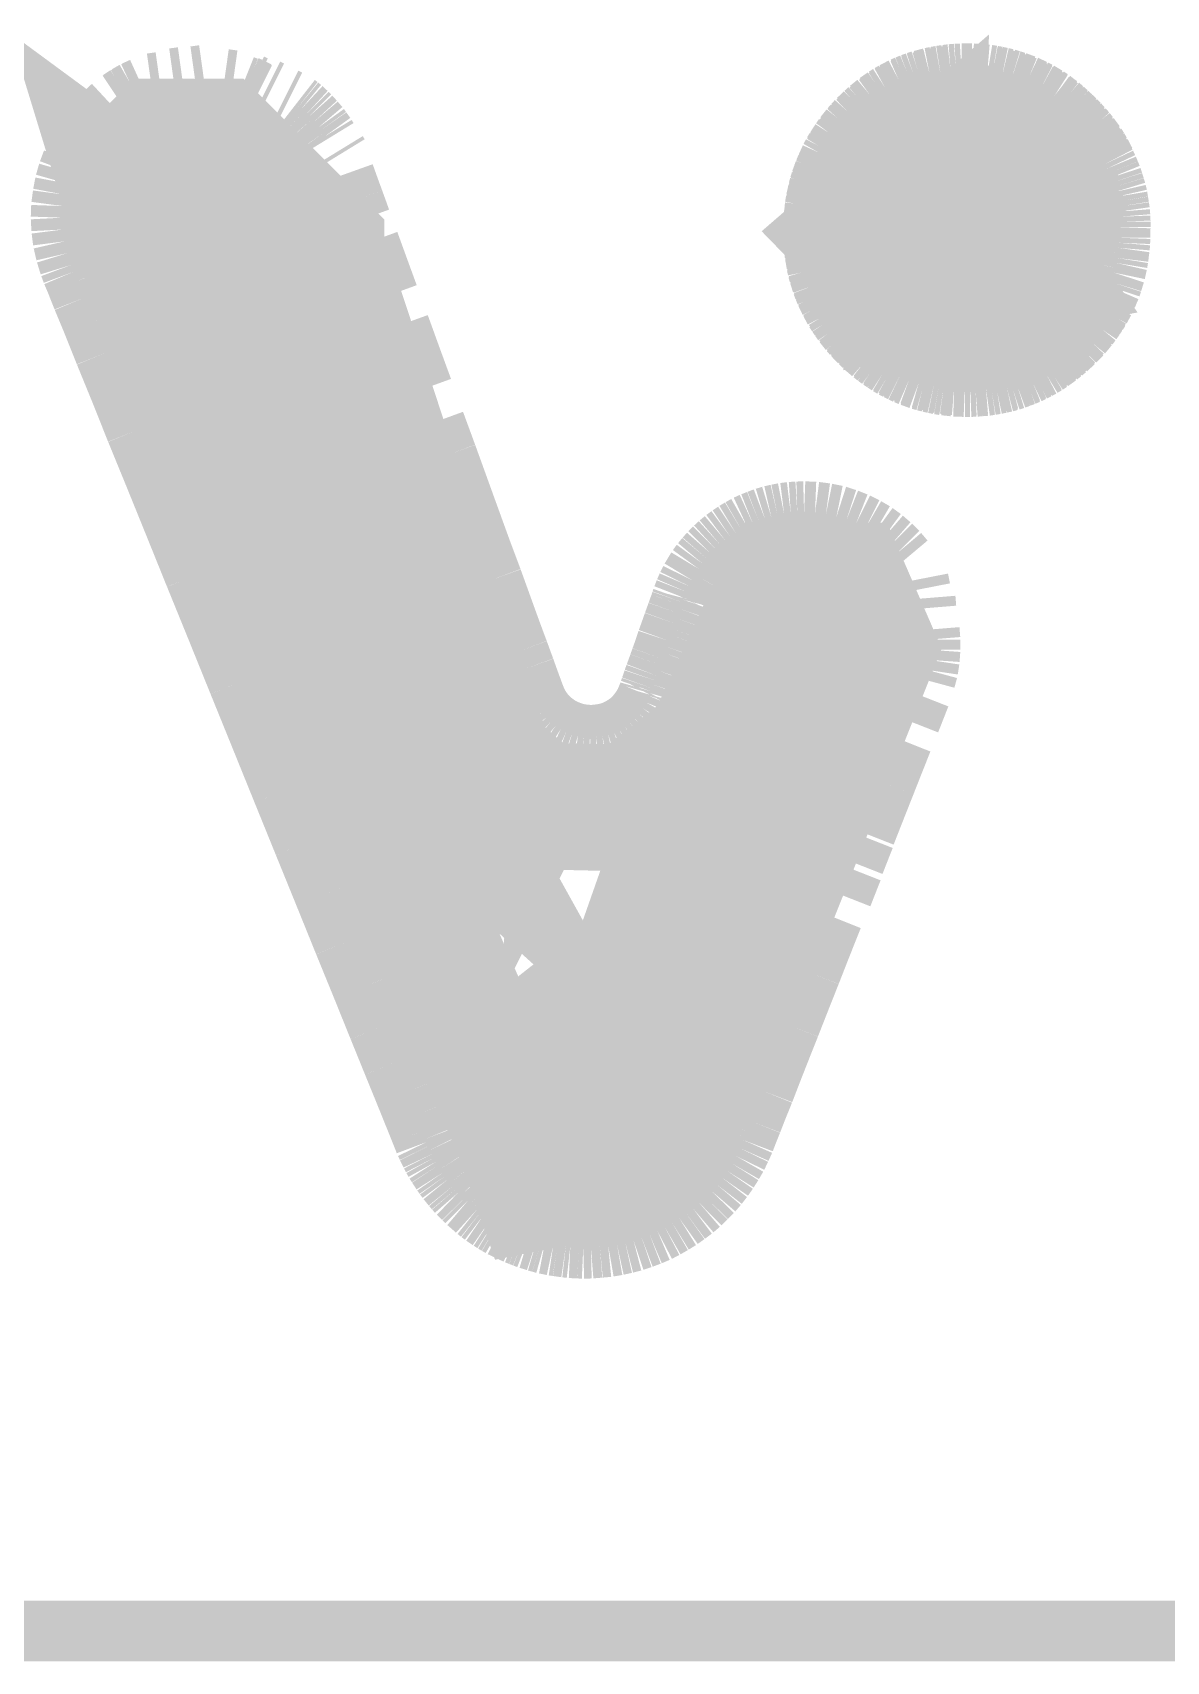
# Model space of a CAD drawing. Extents: x -91 to 88, y -70 to 91.
# Drawn here: x 33.348 to 36.195, y 35.446 to 39.538 of the extents above; entities that cross this region are included whole.
import ezdxf

# ---------------------------------------------------------------- set-up
doc = ezdxf.new("R2010")
doc.units = 0
doc.layers.add('BG_SILKSCREEN_TOP', color=2, linetype='CONTINUOUS')
doc.layers.add('PG_SILKSCREEN_TOP', color=254, linetype='CONTINUOUS')

msp = doc.modelspace()

# ---------------------------------------------------------------- linework, layer by layer
at = {"layer": 'BG_SILKSCREEN_TOP'}
for points, const_width in [([(33.583372, 39.124382), (33.583372, 39.177468), (33.668208, 39.262558), (33.811718, 39.262558), (34.071814, 39.002208), (34.071814, 38.99154), (34.486088, 37.73297), (34.15157, 37.67455), (33.854136, 38.237668), (33.583372, 39.124382), (33.763712, 38.99154), (34.140902, 38.253416), (34.26841, 37.764974), (34.231072, 37.536628), (34.571178, 36.761166), (34.613596, 36.638992), (34.847276, 36.686744), (35.02787, 36.909756), (35.457892, 37.987986), (35.388804, 38.147244), (35.229546, 38.147244), (35.075622, 37.812726), (34.762186, 36.920424), (34.390584, 37.589714), (34.395918, 37.685218), (34.549842, 37.462206), (34.772854, 37.260276), (34.995866, 37.706554), (34.847276, 37.589714), (34.61893, 37.595048), (34.496756, 37.70122)], 0.318516), ([(35.569398, 39.1668), (35.73399, 39.262558), (35.914584, 39.07663), (35.824414, 38.858952), (35.606736, 38.826948), (35.41014, 39.028878), (35.569398, 39.1668), (35.55365, 38.885368), (35.85083, 38.943788), (35.649154, 39.230554)], 0.318516), ([(33.645856, 39.406322), (33.6677, 39.40937)], 0.159258), ([(33.701736, 39.419022), (33.72358, 39.42207)], 0.159258), ([(33.755076, 39.424102), (33.77692, 39.42715)], 0.159258), ([(33.851088, 39.413942), (33.829244, 39.41699)], 0.159258), ([(35.567874, 39.41064), (35.55619, 39.406322)], 0.159258), ([(35.579558, 39.41445), (35.567874, 39.41064)], 0.159258), ([(35.579558, 39.410894), (35.567874, 39.407084)], 0.159258), ([(35.59175, 39.417498), (35.579558, 39.41445)], 0.159258), ([(35.59175, 39.41445), (35.579558, 39.410894)], 0.159258), ([(35.603942, 39.4208), (35.59175, 39.417498)], 0.159258), ([(35.603434, 39.417244), (35.59175, 39.41445)], 0.159258), ([(35.616388, 39.419784), (35.603434, 39.417244)], 0.159258), ([(35.616134, 39.42334), (35.603942, 39.4208)], 0.159258), ([(35.628834, 39.425626), (35.616134, 39.42334)], 0.159258), ([(35.62858, 39.422578), (35.616388, 39.419784)], 0.159258), ([(35.64128, 39.424102), (35.62858, 39.422578)], 0.159258), ([(35.641788, 39.427658), (35.628834, 39.425626)], 0.159258), ([(35.65398, 39.425626), (35.64128, 39.424102)], 0.159258), ([(35.654488, 39.429182), (35.641788, 39.427658)], 0.159258), ([(35.667188, 39.426642), (35.65398, 39.425626)], 0.159258), ([(35.667188, 39.430198), (35.654488, 39.429182)], 0.159258), ([(35.680396, 39.43096), (35.667188, 39.430198)], 0.159258), ([(35.68065, 39.427404), (35.667188, 39.426642)], 0.159258), ([(35.693858, 39.43096), (35.680396, 39.43096)], 0.159258), ([(35.693858, 39.427404), (35.68065, 39.427404)], 0.159258), ([(35.706558, 39.43096), (35.693858, 39.43096)], 0.159258), ([(35.706558, 39.427404), (35.693858, 39.427404)], 0.159258), ([(35.719258, 39.430198), (35.706558, 39.43096)], 0.159258), ([(35.719258, 39.426642), (35.706558, 39.427404)], 0.159258), ([(35.731958, 39.429182), (35.719258, 39.430198)], 0.159258), ([(35.73145, 39.425626), (35.719258, 39.426642)], 0.159258), ([(35.743642, 39.42461), (35.73145, 39.425626)], 0.159258), ([(35.74415, 39.428166), (35.731958, 39.429182)], 0.159258), ([(35.755834, 39.422578), (35.743642, 39.42461)], 0.159258), ([(35.756342, 39.426134), (35.74415, 39.428166)], 0.159258), ([(35.76828, 39.420292), (35.755834, 39.422578)], 0.159258), ([(35.768026, 39.423848), (35.756342, 39.426134)], 0.159258), ([(35.780218, 39.421308), (35.768026, 39.423848)], 0.159258), ([(35.779964, 39.41826), (35.76828, 39.420292)], 0.159258), ([(35.792156, 39.414958), (35.779964, 39.41826)], 0.159258), ([(35.791902, 39.418514), (35.780218, 39.421308)], 0.159258), ([(35.803586, 39.414958), (35.791902, 39.418514)], 0.159258), ([(35.80384, 39.41191), (35.792156, 39.414958)], 0.159258), ([(35.81527, 39.411148), (35.803586, 39.414958)], 0.159258), ([(35.815524, 39.407592), (35.80384, 39.41191)], 0.159258), ([(35.826954, 39.40683), (35.81527, 39.411148)], 0.159258), ([(35.8267, 39.404036), (35.815524, 39.407592)], 0.159258), ([(33.585404, 39.37508), (33.567878, 39.363396)], 0.159258), ([(33.587436, 39.377112), (33.56991, 39.365428)], 0.159258), ([(33.603946, 39.386256), (33.585404, 39.37508)], 0.159258), ([(33.605978, 39.38778), (33.587436, 39.377112)], 0.159258), ([(33.622996, 39.395146), (33.603946, 39.386256)], 0.159258), ([(33.625536, 39.39667), (33.605978, 39.38778)], 0.159258), ([(33.883854, 39.39794), (33.873694, 39.402004)], 0.159258), ([(33.892744, 39.396416), (33.883346, 39.40048)], 0.159258), ([(33.89376, 39.393622), (33.883854, 39.39794)], 0.159258), ([(33.902396, 39.39159), (33.892744, 39.396416)], 0.159258), ([(33.902904, 39.40175), (33.893252, 39.406576)], 0.159258), ([(33.903412, 39.388796), (33.89376, 39.393622)], 0.159258), ([(33.912048, 39.386764), (33.902396, 39.39159)], 0.159258), ([(33.913064, 39.38397), (33.903412, 39.388796)], 0.159258), ([(33.943544, 39.38905), (33.933892, 39.393876)], 0.159258), ([(33.989264, 39.36619), (33.979612, 39.371016)], 0.159258), ([(35.490404, 39.368984), (35.479736, 39.361872)], 0.159258), ([(35.490404, 39.37254), (35.480244, 39.365428)], 0.159258), ([(35.501072, 39.379398), (35.490404, 39.37254)], 0.159258), ([(35.501072, 39.375842), (35.490404, 39.368984)], 0.159258), ([(35.511486, 39.38524), (35.501072, 39.379398)], 0.159258), ([(35.51174, 39.381684), (35.501072, 39.375842)], 0.159258), ([(35.522662, 39.391082), (35.511486, 39.38524)], 0.159258), ([(35.522154, 39.387526), (35.51174, 39.381684)], 0.159258), ([(35.53333, 39.393368), (35.522154, 39.387526)], 0.159258), ([(35.533838, 39.396924), (35.522662, 39.391082)], 0.159258), ([(35.544506, 39.398194), (35.53333, 39.393368)], 0.159258), ([(35.545014, 39.40175), (35.533838, 39.396924)], 0.159258), ([(35.55619, 39.402766), (35.544506, 39.398194)], 0.159258), ([(35.55619, 39.406322), (35.545014, 39.40175)], 0.159258), ([(35.567874, 39.407084), (35.55619, 39.402766)], 0.159258), ([(35.838384, 39.39921), (35.8267, 39.404036)], 0.159258), ([(35.83813, 39.402766), (35.826954, 39.40683)], 0.159258), ([(35.849306, 39.397432), (35.83813, 39.402766)], 0.159258), ([(35.849306, 39.393876), (35.838384, 39.39921)], 0.159258), ([(35.860482, 39.392098), (35.849306, 39.397432)], 0.159258), ([(35.859974, 39.388542), (35.849306, 39.393876)], 0.159258), ([(35.87115, 39.3827), (35.859974, 39.388542)], 0.159258), ([(35.871658, 39.386256), (35.860482, 39.392098)], 0.159258), ([(35.881818, 39.376858), (35.87115, 39.3827)], 0.159258), ([(35.882326, 39.379906), (35.871658, 39.386256)], 0.159258), ([(35.892486, 39.37), (35.881818, 39.376858)], 0.159258), ([(35.892994, 39.373556), (35.882326, 39.379906)], 0.159258), ([(35.903154, 39.363142), (35.892486, 39.37)], 0.159258), ([(35.903408, 39.366698), (35.892994, 39.373556)], 0.159258), ([(35.913568, 39.35857), (35.903408, 39.366698)], 0.159258), ([(33.529524, 39.330884), (33.510474, 39.31031)], 0.159258), ([(33.55086, 39.350696), (33.529524, 39.330884)], 0.159258), ([(34.01441, 39.350696), (34.007552, 39.35603)], 0.159258), ([(34.021522, 39.344854), (34.01441, 39.350696)], 0.159258), ([(34.02838, 39.338504), (34.021522, 39.344854)], 0.159258), ([(34.03473, 39.332662), (34.02838, 39.338504)], 0.159258), ([(34.04108, 39.326312), (34.03473, 39.332662)], 0.159258), ([(34.04743, 39.3192), (34.04108, 39.326312)], 0.159258), ([(35.542474, 39.256208), (35.484054, 39.197788)], 0.318516), ([(35.439858, 39.329614), (35.43046, 39.32047)], 0.159258), ([(35.440366, 39.33317), (35.430968, 39.324026)], 0.159258), ([(35.450018, 39.338504), (35.439858, 39.329614)], 0.159258), ([(35.450018, 39.34206), (35.440366, 39.33317)], 0.159258), ([(35.460178, 39.350188), (35.450018, 39.34206)], 0.159258), ([(35.45967, 39.346632), (35.450018, 39.338504)], 0.159258), ([(35.469576, 39.354506), (35.45967, 39.346632)], 0.159258), ([(35.469576, 39.358062), (35.460178, 39.350188)], 0.159258), ([(35.850576, 39.256208), (35.542474, 39.256208)], 0.318516), ([(35.480244, 39.365428), (35.469576, 39.358062)], 0.159258), ([(35.479736, 39.361872), (35.469576, 39.354506)], 0.159258), ([(35.914076, 39.192454), (35.850576, 39.256208)], 0.318516), ([(35.913568, 39.355522), (35.903154, 39.363142)], 0.159258), ([(35.923728, 39.351204), (35.913568, 39.35857)], 0.159258), ([(35.923728, 39.347648), (35.913568, 39.355522)], 0.159258), ([(35.933888, 39.342568), (35.923728, 39.351204)], 0.159258), ([(35.933888, 39.339012), (35.923728, 39.347648)], 0.159258), ([(35.943794, 39.333678), (35.933888, 39.342568)], 0.159258), ([(35.944048, 39.330122), (35.933888, 39.339012)], 0.159258), ([(35.953446, 39.324534), (35.943794, 39.333678)], 0.159258), ([(35.953446, 39.320978), (35.944048, 39.330122)], 0.159258), ([(33.492948, 39.287958), (33.476946, 39.264082)], 0.159258), ([(33.510474, 39.31031), (33.492948, 39.287958)], 0.159258), ([(34.053272, 39.31285), (34.04743, 39.3192)], 0.159258), ([(34.059114, 39.305992), (34.053272, 39.31285)], 0.159258), ([(34.064956, 39.299134), (34.059114, 39.305992)], 0.159258), ([(34.07029, 39.291768), (34.064956, 39.299134)], 0.159258), ([(34.075624, 39.284148), (34.07029, 39.291768)], 0.159258), ([(35.395916, 39.285418), (35.387788, 39.275258)], 0.159258), ([(35.40379, 39.291768), (35.395408, 39.281862)], 0.159258), ([(35.40379, 39.295324), (35.395916, 39.285418)], 0.159258), ([(35.412172, 39.304976), (35.40379, 39.295324)], 0.159258), ([(35.412426, 39.30142), (35.40379, 39.291768)], 0.159258), ([(35.421316, 39.315136), (35.412172, 39.304976)], 0.159258), ([(35.421316, 39.31158), (35.412426, 39.30142)], 0.159258), ([(35.430968, 39.324026), (35.421316, 39.315136)], 0.159258), ([(35.43046, 39.32047), (35.421316, 39.31158)], 0.159258), ([(35.659314, 39.208456), (35.659314, 39.118286)], 0.318516), ([(35.7124, 39.15537), (35.659314, 39.208456)], 0.318516), ([(35.963098, 39.315136), (35.953446, 39.324534)], 0.159258), ([(35.963098, 39.31158), (35.953446, 39.320978)], 0.159258), ([(35.972496, 39.305484), (35.963098, 39.315136)], 0.159258), ([(35.972496, 39.301928), (35.963098, 39.31158)], 0.159258), ([(35.98164, 39.295832), (35.972496, 39.305484)], 0.159258), ([(35.981132, 39.291768), (35.972496, 39.301928)], 0.159258), ([(35.990022, 39.281862), (35.981132, 39.291768)], 0.159258), ([(35.990022, 39.285926), (35.98164, 39.295832)], 0.159258), ([(35.99815, 39.275766), (35.990022, 39.285926)], 0.159258), ([(33.476946, 39.264082), (33.46323, 39.23919)], 0.159258), ([(34.080958, 39.276782), (34.075624, 39.284148)], 0.159258), ([(34.085784, 39.268908), (34.080958, 39.276782)], 0.159258), ([(35.366706, 39.243508), (35.360102, 39.23284)], 0.159258), ([(35.373564, 39.253922), (35.366706, 39.243508)], 0.159258), ([(35.373056, 39.250874), (35.366706, 39.239698)], 0.159258), ([(35.379914, 39.261034), (35.373056, 39.250874)], 0.159258), ([(35.380422, 39.26459), (35.373564, 39.253922)], 0.159258), ([(35.388042, 39.271702), (35.379914, 39.261034)], 0.159258), ([(35.387788, 39.275258), (35.380422, 39.26459)], 0.159258), ([(35.395408, 39.281862), (35.388042, 39.271702)], 0.159258), ([(35.484054, 39.197788), (35.484054, 38.937692)], 0.318516), ([(35.914076, 38.985444), (35.914076, 39.192454)], 0.318516), ([(35.99815, 39.271194), (35.990022, 39.281862)], 0.159258), ([(36.006024, 39.265098), (35.99815, 39.275766)], 0.159258), ([(36.006024, 39.261034), (35.99815, 39.271194)], 0.159258), ([(36.01339, 39.255192), (36.006024, 39.265098)], 0.159258), ([(36.01339, 39.250366), (36.006024, 39.261034)], 0.159258), ([(36.020248, 39.244016), (36.01339, 39.255192)], 0.159258), ([(36.020502, 39.239698), (36.01339, 39.250366)], 0.159258), ([(36.026598, 39.233348), (36.020248, 39.244016)], 0.159258), ([(33.451038, 39.213536), (33.440878, 39.186612)], 0.159258), ([(33.46323, 39.23919), (33.451038, 39.213536)], 0.159258), ([(34.113724, 39.228268), (34.108898, 39.236142)], 0.159258), ([(35.348672, 39.206932), (35.343338, 39.195248)], 0.159258), ([(35.34918, 39.210488), (35.343846, 39.198804)], 0.159258), ([(35.354006, 39.218108), (35.348672, 39.206932)], 0.159258), ([(35.35426, 39.221664), (35.34918, 39.210488)], 0.159258), ([(35.360356, 39.229284), (35.354006, 39.218108)], 0.159258), ([(35.360102, 39.23284), (35.35426, 39.221664)], 0.159258), ([(35.366706, 39.239698), (35.360356, 39.229284)], 0.159258), ([(35.7124, 38.879272), (35.7124, 39.15537)], 0.318516), ([(36.026852, 39.228776), (36.020502, 39.239698)], 0.159258), ([(36.03244, 39.222172), (36.026598, 39.233348)], 0.159258), ([(36.033202, 39.218108), (36.026852, 39.228776)], 0.159258), ([(36.038282, 39.210996), (36.03244, 39.222172)], 0.159258), ([(36.039044, 39.206932), (36.033202, 39.218108)], 0.159258), ([(36.044378, 39.195756), (36.039044, 39.206932)], 0.159258), ([(33.440878, 39.186612), (33.433004, 39.158926)], 0.159258), ([(34.136584, 39.152576), (34.126678, 39.180262)], 0.159258), ([(35.330384, 39.163752), (35.326828, 39.152068)], 0.159258), ([(35.334702, 39.175944), (35.330384, 39.163752)], 0.159258), ([(35.334194, 39.172388), (35.330638, 39.160196)], 0.159258), ([(35.338512, 39.184072), (35.334194, 39.172388)], 0.159258), ([(35.33902, 39.187628), (35.334702, 39.175944)], 0.159258), ([(35.343338, 39.195248), (35.338512, 39.184072)], 0.159258), ([(35.343846, 39.198804), (35.33902, 39.187628)], 0.159258), ([(35.659314, 39.118286), (35.85591, 38.92169)], 0.318516), ([(36.049204, 39.184072), (36.044378, 39.195756)], 0.159258), ([(36.053776, 39.172896), (36.049204, 39.184072)], 0.159258), ([(36.057586, 39.161212), (36.053776, 39.172896)], 0.159258), ([(33.42767, 39.130732), (33.42386, 39.10203)], 0.159258), ([(33.433004, 39.158926), (33.42767, 39.130732)], 0.159258), ([(34.150554, 39.114222), (34.136584, 39.152576)], 0.159258), ([(35.320986, 39.127176), (35.318192, 39.114984)], 0.159258), ([(35.320478, 39.12362), (35.318446, 39.111174)], 0.159258), ([(35.32378, 39.13632), (35.320478, 39.12362)], 0.159258), ([(35.323526, 39.139876), (35.320986, 39.127176)], 0.159258), ([(35.326828, 39.152068), (35.323526, 39.139876)], 0.159258), ([(35.326828, 39.148512), (35.32378, 39.13632)], 0.159258), ([(35.330638, 39.160196), (35.326828, 39.148512)], 0.159258), ([(36.061396, 39.14902), (36.057586, 39.161212)], 0.159258), ([(36.064952, 39.137336), (36.061396, 39.14902)], 0.159258), ([(36.067746, 39.125144), (36.064952, 39.137336)], 0.159258), ([(36.069778, 39.112952), (36.067746, 39.125144)], 0.159258), ([(33.42386, 39.10203), (33.422844, 39.07282)], 0.159258), ([(34.16808, 39.065962), (34.150554, 39.114222)], 0.159258), ([(35.314636, 39.088822), (35.313366, 39.076122)], 0.159258), ([(35.314636, 39.085774), (35.31362, 39.072566)], 0.159258), ([(35.31616, 39.10203), (35.314636, 39.088822)], 0.159258), ([(35.31616, 39.098474), (35.314636, 39.085774)], 0.159258), ([(35.318192, 39.114984), (35.31616, 39.10203)], 0.159258), ([(35.318446, 39.111174), (35.31616, 39.098474)], 0.159258), ([(36.07181, 39.100252), (36.069778, 39.112952)], 0.159258), ([(36.073588, 39.087806), (36.07181, 39.100252)], 0.159258), ([(36.074604, 39.075106), (36.073588, 39.087806)], 0.159258), ([(33.422844, 39.07282), (33.424368, 39.043102)], 0.159258), ([(33.424368, 39.043102), (33.428178, 39.013384)], 0.159258), ([(35.312604, 39.059358), (35.312096, 39.045896)], 0.159258), ([(35.312096, 39.045896), (35.312096, 39.032688)], 0.159258), ([(35.313366, 39.076122), (35.31235, 39.062914)], 0.159258), ([(35.31235, 39.062914), (35.31235, 39.049452)], 0.159258), ([(35.31235, 39.049452), (35.31235, 39.036244)], 0.159258), ([(35.31362, 39.072566), (35.312604, 39.059358)], 0.159258), ([(35.723068, 38.794182), (35.914076, 38.985444)], 0.318516), ([(36.075112, 39.062406), (36.074604, 39.075106)], 0.159258), ([(36.074604, 39.03599), (36.075112, 39.049198)], 0.159258), ([(36.075112, 39.049198), (36.075112, 39.062406)], 0.159258), ([(33.428178, 39.013384), (33.435036, 38.983666)], 0.159258), ([(34.212022, 38.945566), (34.188654, 39.009828)], 0.159258), ([(35.312096, 39.032688), (35.312604, 39.01948)], 0.159258), ([(35.31235, 39.036244), (35.31235, 39.023036)], 0.159258), ([(35.31235, 39.023036), (35.313366, 39.010336)], 0.159258), ([(35.312604, 39.01948), (35.313112, 39.00678)], 0.159258), ([(35.313112, 39.00678), (35.314128, 38.993826)], 0.159258), ([(35.313366, 39.010336), (35.314636, 38.997382)], 0.159258), ([(35.484054, 38.937692), (35.62731, 38.794182)], 0.318516), ([(36.07308, 38.997128), (36.074096, 39.009828)], 0.159258), ([(36.074096, 39.009828), (36.074604, 39.022528)], 0.159258), ([(36.074604, 39.022528), (36.074604, 39.03599)], 0.159258), ([(33.435036, 38.983666), (33.44418, 38.953948)], 0.159258), ([(35.314128, 38.993826), (35.315652, 38.981126)], 0.159258), ([(35.314636, 38.997382), (35.31616, 38.984682)], 0.159258), ([(35.315652, 38.981126), (35.317938, 38.968934)], 0.159258), ([(35.31616, 38.984682), (35.317684, 38.971982)], 0.159258), ([(35.317684, 38.971982), (35.320478, 38.95979)], 0.159258), ([(35.317938, 38.968934), (35.31997, 38.956234)], 0.159258), ([(35.320478, 38.95979), (35.323018, 38.947598)], 0.159258), ([(35.62731, 38.794182), (35.7124, 38.879272)], 0.318516), ([(36.064952, 38.94709), (36.067746, 38.959282)], 0.159258), ([(36.067746, 38.959282), (36.069778, 38.971728)], 0.159258), ([(36.069778, 38.971728), (36.071302, 38.984428)], 0.159258), ([(36.071302, 38.984428), (36.07308, 38.997128)], 0.159258), ([(33.44418, 38.953948), (33.45053, 38.93693)], 0.159258), ([(33.45053, 38.93693), (33.460182, 38.91407)], 0.159258), ([(34.237422, 38.87597), (34.212022, 38.945566)], 0.159258), ([(35.31997, 38.956234), (35.32251, 38.944042)], 0.159258), ([(35.32251, 38.944042), (35.325812, 38.932358)], 0.159258), ([(35.323018, 38.947598), (35.32632, 38.935914)], 0.159258), ([(35.325812, 38.932358), (35.329622, 38.920674)], 0.159258), ([(35.32632, 38.935914), (35.329368, 38.923722)], 0.159258), ([(35.329368, 38.923722), (35.333686, 38.912038)], 0.159258), ([(35.329622, 38.920674), (35.333178, 38.908482)], 0.159258), ([(36.055046, 38.91153), (36.058602, 38.923214)], 0.159258), ([(36.058602, 38.923214), (36.062412, 38.934898)], 0.159258), ([(36.062412, 38.934898), (36.064952, 38.94709)], 0.159258), ([(33.460182, 38.91407), (33.476946, 38.871652)], 0.159258), ([(35.333178, 38.908482), (35.337496, 38.897306)], 0.159258), ([(35.333686, 38.912038), (35.338004, 38.900862)], 0.159258), ([(35.337496, 38.897306), (35.342322, 38.885622)], 0.159258), ([(35.338004, 38.900862), (35.342068, 38.889178)], 0.159258), ([(35.342068, 38.889178), (35.347402, 38.878002)], 0.159258), ([(35.342322, 38.885622), (35.347656, 38.874446)], 0.159258), ([(35.347402, 38.878002), (35.352736, 38.866826)], 0.159258), ([(36.03625, 38.866064), (36.041584, 38.876986)], 0.159258), ([(36.041584, 38.876986), (36.04641, 38.88867)], 0.159258), ([(36.04641, 38.88867), (36.051236, 38.899846)], 0.159258), ([(36.051236, 38.899846), (36.055046, 38.91153)], 0.159258), ([(33.476946, 38.871652), (33.502092, 38.8112)], 0.159258), ([(35.347656, 38.874446), (35.35299, 38.86327)], 0.159258), ([(35.352736, 38.866826), (35.358578, 38.856158)], 0.159258), ([(35.35299, 38.86327), (35.358832, 38.852602)], 0.159258), ([(35.358578, 38.856158), (35.364928, 38.844982)], 0.159258), ([(35.358832, 38.852602), (35.364674, 38.841426)], 0.159258), ([(35.364674, 38.841426), (35.371532, 38.831012)], 0.159258), ([(35.364928, 38.844982), (35.371278, 38.834568)], 0.159258), ([(35.371278, 38.834568), (35.378898, 38.824408)], 0.159258), ([(35.62731, 38.794182), (35.723068, 38.794182)], 0.318516), ([(36.011358, 38.82644), (36.018216, 38.837108)], 0.159258), ([(36.017708, 38.833552), (36.024566, 38.84422)], 0.159258), ([(36.018216, 38.837108), (36.024566, 38.847776)], 0.159258), ([(36.024566, 38.847776), (36.030916, 38.858952)], 0.159258), ([(36.024566, 38.84422), (36.030408, 38.855396)], 0.159258), ([(36.030408, 38.855396), (36.03625, 38.866064)], 0.159258), ([(33.502092, 38.8112), (33.532826, 38.733984)], 0.159258), ([(34.29381, 38.721792), (34.265108, 38.80104)], 0.159258), ([(35.371532, 38.831012), (35.37839, 38.820852)], 0.159258), ([(35.37839, 38.820852), (35.385756, 38.810184)], 0.159258), ([(35.378898, 38.824408), (35.385756, 38.81374)], 0.159258), ([(35.385756, 38.81374), (35.39363, 38.80358)], 0.159258), ([(35.385756, 38.810184), (35.393884, 38.800024)], 0.159258), ([(35.39363, 38.80358), (35.401758, 38.793674)], 0.159258), ([(35.393884, 38.800024), (35.401758, 38.790118)], 0.159258), ([(35.401758, 38.793674), (35.41014, 38.784022)], 0.159258), ([(35.979354, 38.786054), (35.98799, 38.796214)], 0.159258), ([(35.987482, 38.792658), (35.995864, 38.802818)], 0.159258), ([(35.98799, 38.796214), (35.995864, 38.806374)], 0.159258), ([(35.995864, 38.806374), (36.003992, 38.81628)], 0.159258), ([(35.995864, 38.802818), (36.003484, 38.812724)], 0.159258), ([(36.003484, 38.812724), (36.01085, 38.823392)], 0.159258), ([(36.003992, 38.81628), (36.011358, 38.82644)], 0.159258), ([(36.01085, 38.823392), (36.017708, 38.833552)], 0.159258), ([(35.401758, 38.790118), (35.41014, 38.780466)], 0.159258), ([(35.41014, 38.784022), (35.419284, 38.773862)], 0.159258), ([(35.41014, 38.780466), (35.419284, 38.770814)], 0.159258), ([(35.419284, 38.773862), (35.428682, 38.764972)], 0.159258), ([(35.419284, 38.770814), (35.428174, 38.761416)], 0.159258), ([(35.428174, 38.761416), (35.437826, 38.751764)], 0.159258), ([(35.428682, 38.764972), (35.438334, 38.75532)], 0.159258), ([(35.438334, 38.75532), (35.447732, 38.746938)], 0.159258), ([(35.941254, 38.74897), (35.951414, 38.758114)], 0.159258), ([(35.941254, 38.745414), (35.950906, 38.754304)], 0.159258), ([(35.950906, 38.754304), (35.960812, 38.763448)], 0.159258), ([(35.951414, 38.758114), (35.960812, 38.767004)], 0.159258), ([(35.960812, 38.767004), (35.970464, 38.776656)], 0.159258), ([(35.960812, 38.763448), (35.969956, 38.7731)], 0.159258), ([(35.969956, 38.7731), (35.9791, 38.782498)], 0.159258), ([(35.970464, 38.776656), (35.979354, 38.786054)], 0.159258), ([(35.9791, 38.782498), (35.987482, 38.792658)], 0.159258), ([(33.532826, 38.733984), (33.56991, 38.643306)], 0.159258), ([(34.323528, 38.640512), (34.29381, 38.721792)], 0.159258), ([(35.437826, 38.751764), (35.447986, 38.743382)], 0.159258), ([(35.447732, 38.746938), (35.457892, 38.738302)], 0.159258), ([(35.447986, 38.743382), (35.457892, 38.734746)], 0.159258), ([(35.457892, 38.738302), (35.468052, 38.730428)], 0.159258), ([(35.457892, 38.734746), (35.468052, 38.726872)], 0.159258), ([(35.468052, 38.730428), (35.478212, 38.723062)], 0.159258), ([(35.468052, 38.726872), (35.478212, 38.719252)], 0.159258), ([(35.478212, 38.723062), (35.488626, 38.71595)], 0.159258), ([(35.478212, 38.719252), (35.488372, 38.712394)], 0.159258), ([(35.488372, 38.712394), (35.498786, 38.705536)], 0.159258), ([(35.488626, 38.71595), (35.499294, 38.709092)], 0.159258), ([(35.8902, 38.70706), (35.900868, 38.714172)], 0.159258), ([(35.890708, 38.710616), (35.900868, 38.717728)], 0.159258), ([(35.900868, 38.717728), (35.911536, 38.725094)], 0.159258), ([(35.900868, 38.714172), (35.911028, 38.721538)], 0.159258), ([(35.911028, 38.721538), (35.921188, 38.728904)], 0.159258), ([(35.911536, 38.725094), (35.921442, 38.73246)], 0.159258), ([(35.921188, 38.728904), (35.931094, 38.736778)], 0.159258), ([(35.921442, 38.73246), (35.931602, 38.740588)], 0.159258), ([(35.931094, 38.736778), (35.941254, 38.745414)], 0.159258), ([(35.931602, 38.740588), (35.941254, 38.74897)], 0.159258), ([(35.498786, 38.705536), (35.509454, 38.699186)], 0.159258), ([(35.499294, 38.709092), (35.509962, 38.702742)], 0.159258), ([(35.509454, 38.699186), (35.52063, 38.693344)], 0.159258), ([(35.509962, 38.702742), (35.52063, 38.6969)], 0.159258), ([(35.52063, 38.6969), (35.531806, 38.691058)], 0.159258), ([(35.52063, 38.693344), (35.531298, 38.68801)], 0.159258), ([(35.531298, 38.68801), (35.542474, 38.682676)], 0.159258), ([(35.531806, 38.691058), (35.542982, 38.686232)], 0.159258), ([(35.542474, 38.682676), (35.55365, 38.67785)], 0.159258), ([(35.542982, 38.686232), (35.554158, 38.681406)], 0.159258), ([(35.55365, 38.67785), (35.565334, 38.673786)], 0.159258), ([(35.554158, 38.681406), (35.565334, 38.677342)], 0.159258), ([(35.565334, 38.677342), (35.577018, 38.673024)], 0.159258), ([(35.565334, 38.673786), (35.577018, 38.669468)], 0.159258), ([(35.577018, 38.673024), (35.588702, 38.669722)], 0.159258), ([(35.801554, 38.670484), (35.813238, 38.67404)], 0.159258), ([(35.81273, 38.670484), (35.824414, 38.674802)], 0.159258), ([(35.813238, 38.67404), (35.824414, 38.678358)], 0.159258), ([(35.824414, 38.678358), (35.836098, 38.682676)], 0.159258), ([(35.824414, 38.674802), (35.83559, 38.67912)], 0.159258), ([(35.83559, 38.67912), (35.846766, 38.683692)], 0.159258), ([(35.836098, 38.682676), (35.847274, 38.687248)], 0.159258), ([(35.846766, 38.683692), (35.857942, 38.689026)], 0.159258), ([(35.847274, 38.687248), (35.85845, 38.692582)], 0.159258), ([(35.857942, 38.689026), (35.869118, 38.694868)], 0.159258), ([(35.85845, 38.692582), (35.868864, 38.698424)], 0.159258), ([(35.868864, 38.698424), (35.88004, 38.704266)], 0.159258), ([(35.869118, 38.694868), (35.879786, 38.70071)], 0.159258), ([(35.879786, 38.70071), (35.8902, 38.70706)], 0.159258), ([(35.88004, 38.704266), (35.890708, 38.710616)], 0.159258), ([(33.56991, 38.643306), (33.611312, 38.539674)], 0.159258), ([(35.577018, 38.669468), (35.588702, 38.666166)], 0.159258), ([(35.588702, 38.669722), (35.600894, 38.666674)], 0.159258), ([(35.588702, 38.666166), (35.600386, 38.663118)], 0.159258), ([(35.600386, 38.663118), (35.612578, 38.660324)], 0.159258), ([(35.600894, 38.666674), (35.612578, 38.663372)], 0.159258), ([(35.612578, 38.663372), (35.62477, 38.66134)], 0.159258), ([(35.612578, 38.660324), (35.62477, 38.657784)], 0.159258), ([(35.62477, 38.66134), (35.63747, 38.659308)], 0.159258), ([(35.62477, 38.657784), (35.636962, 38.655752)], 0.159258), ([(35.636962, 38.655752), (35.649662, 38.654482)], 0.159258), ([(35.63747, 38.659308), (35.649662, 38.65753)], 0.159258), ([(35.649662, 38.65753), (35.662362, 38.656514)], 0.159258), ([(35.649662, 38.654482), (35.662362, 38.652958)], 0.159258), ([(35.662362, 38.656514), (35.67557, 38.656006)], 0.159258), ([(35.662362, 38.652958), (35.675316, 38.65245)], 0.159258), ([(35.675316, 38.65245), (35.688524, 38.651942)], 0.159258), ([(35.67557, 38.656006), (35.688524, 38.655498)], 0.159258), ([(35.688524, 38.655498), (35.701732, 38.655498)], 0.159258), ([(35.688524, 38.651942), (35.701732, 38.651942)], 0.159258), ([(35.701732, 38.655498), (35.71494, 38.656006)], 0.159258), ([(35.701732, 38.651942), (35.714432, 38.65245)], 0.159258), ([(35.714432, 38.65245), (35.727386, 38.653466)], 0.159258), ([(35.71494, 38.656006), (35.72764, 38.657022)], 0.159258), ([(35.727386, 38.653466), (35.740086, 38.654482)], 0.159258), ([(35.72764, 38.657022), (35.74034, 38.658038)], 0.159258), ([(35.740086, 38.654482), (35.752786, 38.65626)], 0.159258), ([(35.74034, 38.658038), (35.752786, 38.659816)], 0.159258), ([(35.752786, 38.659816), (35.765486, 38.661848)], 0.159258), ([(35.752786, 38.65626), (35.764978, 38.658292)], 0.159258), ([(35.764978, 38.658292), (35.77717, 38.660832)], 0.159258), ([(35.765486, 38.661848), (35.777678, 38.664642)], 0.159258), ([(35.77717, 38.660832), (35.789362, 38.663626)], 0.159258), ([(35.777678, 38.664642), (35.789362, 38.667182)], 0.159258), ([(35.789362, 38.667182), (35.801554, 38.670484)], 0.159258), ([(35.789362, 38.663626), (35.801046, 38.666674)], 0.159258), ([(35.801046, 38.666674), (35.81273, 38.670484)], 0.159258), ([(34.384234, 38.474904), (34.353754, 38.557708)], 0.159258), ([(33.611312, 38.539674), (33.65754, 38.426644)], 0.159258), ([(34.413952, 38.392608), (34.384234, 38.474904)], 0.159258), ([(33.65754, 38.426644), (33.70707, 38.30447)], 0.159258), ([(34.443162, 38.311836), (34.413952, 38.392608)], 0.159258), ([(33.70707, 38.30447), (33.75914, 38.175438)], 0.159258), ([(34.471102, 38.234874), (34.443162, 38.311836)], 0.159258), ([(35.156394, 38.303962), (35.141408, 38.297104)], 0.159258), ([(35.171126, 38.309804), (35.156394, 38.303962)], 0.159258), ([(35.18662, 38.315646), (35.171126, 38.309804)], 0.159258), ([(35.202622, 38.320472), (35.18662, 38.315646)], 0.159258), ([(35.21837, 38.324028), (35.202622, 38.320472)], 0.159258), ([(35.23488, 38.32733), (35.21837, 38.324028)], 0.159258), ([(35.25139, 38.329362), (35.23488, 38.32733)], 0.159258), ([(35.2679, 38.330378), (35.25139, 38.329362)], 0.159258), ([(35.284918, 38.330886), (35.2679, 38.330378)], 0.159258), ([(35.31235, 38.32987), (35.284918, 38.330886)], 0.159258), ([(35.339528, 38.326314), (35.31235, 38.32987)], 0.159258), ([(35.365944, 38.32098), (35.339528, 38.326314)], 0.159258), ([(35.39109, 38.312852), (35.365944, 38.32098)], 0.159258), ([(35.414966, 38.303454), (35.39109, 38.312852)], 0.159258), ([(35.438334, 38.29177), (35.414966, 38.303454)], 0.159258), ([(35.086798, 38.262052), (35.074098, 38.251384)], 0.159258), ([(35.099498, 38.27145), (35.086798, 38.262052)], 0.159258), ([(35.113214, 38.280594), (35.099498, 38.27145)], 0.159258), ([(35.127184, 38.288976), (35.113214, 38.280594)], 0.159258), ([(35.141408, 38.297104), (35.127184, 38.288976)], 0.159258), ([(35.460178, 38.27907), (35.438334, 38.29177)], 0.159258), ([(35.480752, 38.264084), (35.460178, 38.27907)], 0.159258), ([(35.499802, 38.247574), (35.480752, 38.264084)], 0.159258), ([(34.49828, 38.16223), (34.471102, 38.234874)], 0.159258), ([(35.05073, 38.229032), (35.040062, 38.21684)], 0.159258), ([(35.062414, 38.240716), (35.05073, 38.229032)], 0.159258), ([(35.074098, 38.251384), (35.062414, 38.240716)], 0.159258), ([(35.517836, 38.22954), (35.499802, 38.247574)], 0.159258), ([(35.533838, 38.21049), (35.517836, 38.22954)], 0.159258), ([(35.019742, 38.190932), (35.01136, 38.176962)], 0.159258), ([(35.029394, 38.20414), (35.019742, 38.190932)], 0.159258), ([(35.040062, 38.21684), (35.029394, 38.20414)], 0.159258), ([(33.75914, 38.175438), (33.813242, 38.042596)], 0.159258), ([(34.522664, 38.094666), (34.49828, 38.16223)], 0.159258), ([(34.995358, 38.147752), (34.989008, 38.13302)], 0.159258), ([(35.002724, 38.162738), (34.995358, 38.147752)], 0.159258), ([(35.01136, 38.176962), (35.002724, 38.162738)], 0.159258), ([(35.568128, 38.1635), (35.572954, 38.138862)], 0.159258), ([(34.976816, 38.099492), (34.973514, 38.08984)], 0.159258), ([(34.979356, 38.106858), (34.976816, 38.099492)], 0.159258), ([(34.981642, 38.113208), (34.979356, 38.106858)], 0.159258), ([(34.982658, 38.117018), (34.981642, 38.113208)], 0.159258), ([(34.983166, 38.118034), (34.982658, 38.117018)], 0.159258), ([(34.989008, 38.13302), (34.983166, 38.118034)], 0.159258), ([(35.5854, 38.11651), (35.587432, 38.091618)], 0.159258), ([(34.544508, 38.034214), (34.522664, 38.094666)], 0.159258), ([(34.965132, 38.066472), (34.960306, 38.053264)], 0.159258), ([(34.96945, 38.078664), (34.965132, 38.066472)], 0.159258), ([(34.973514, 38.08984), (34.96945, 38.078664)], 0.159258), ([(33.813242, 38.042596), (33.86836, 37.906198)], 0.159258), ([(34.564066, 37.981636), (34.544508, 38.034214)], 0.159258), ([(34.950146, 38.024562), (34.944812, 38.00983)], 0.159258), ([(34.95548, 38.039548), (34.950146, 38.024562)], 0.159258), ([(34.960306, 38.053264), (34.95548, 38.039548)], 0.159258), ([(35.59556, 38.03777), (35.597592, 38.012878)], 0.159258), ([(34.580068, 37.937948), (34.564066, 37.981636)], 0.159258), ([(34.934398, 37.978842), (34.929064, 37.96411)], 0.159258), ([(34.939732, 37.994336), (34.934398, 37.978842)], 0.159258), ([(34.944812, 38.00983), (34.939732, 37.994336)], 0.159258), ([(35.597592, 37.987478), (35.595814, 37.962332)], 0.159258), ([(35.597592, 38.012878), (35.597592, 37.987478)], 0.159258), ([(34.59226, 37.903912), (34.580068, 37.937948)], 0.159258), ([(34.918904, 37.935408), (34.914078, 37.922708)], 0.159258), ([(34.92373, 37.949124), (34.918904, 37.935408)], 0.159258), ([(34.929064, 37.96411), (34.92373, 37.949124)], 0.159258), ([(35.592004, 37.937186), (35.5854, 37.912802)], 0.159258), ([(35.595814, 37.962332), (35.592004, 37.937186)], 0.159258), ([(33.86836, 37.906198), (33.923732, 37.7698)], 0.159258), ([(34.600388, 37.881814), (34.59226, 37.903912)], 0.159258), ([(34.906204, 37.899848), (34.902902, 37.890704)], 0.159258), ([(34.90976, 37.910516), (34.906204, 37.899848)], 0.159258), ([(34.914078, 37.922708), (34.90976, 37.910516)], 0.159258), ([(34.603944, 37.872162), (34.600388, 37.881814)], 0.159258), ([(34.609278, 37.858954), (34.603944, 37.872162)], 0.159258), ([(34.617152, 37.84346), (34.609278, 37.858954)], 0.159258), ([(34.889186, 37.854636), (34.88055, 37.83965)], 0.159258), ([(34.896044, 37.871146), (34.889186, 37.854636)], 0.159258), ([(34.89706, 37.874702), (34.896044, 37.871146)], 0.159258), ([(34.898838, 37.878004), (34.89706, 37.874702)], 0.159258), ([(34.900362, 37.883338), (34.898838, 37.878004)], 0.159258), ([(34.902902, 37.890704), (34.900362, 37.883338)], 0.159258), ([(35.5473, 37.808916), (35.572954, 37.874194)], 0.159258), ([(34.626296, 37.829744), (34.617152, 37.84346)], 0.159258), ([(34.636964, 37.817044), (34.626296, 37.829744)], 0.159258), ([(34.648648, 37.806376), (34.636964, 37.817044)], 0.159258), ([(34.859976, 37.813742), (34.848292, 37.803074)], 0.159258), ([(34.870644, 37.825934), (34.859976, 37.813742)], 0.159258), ([(34.88055, 37.83965), (34.870644, 37.825934)], 0.159258), ([(34.66084, 37.796724), (34.648648, 37.806376)], 0.159258), ([(34.674048, 37.788342), (34.66084, 37.796724)], 0.159258), ([(34.688018, 37.781992), (34.674048, 37.788342)], 0.159258), ([(34.702242, 37.776658), (34.688018, 37.781992)], 0.159258), ([(34.717228, 37.77234), (34.702242, 37.776658)], 0.159258), ([(34.732468, 37.770308), (34.717228, 37.77234)], 0.159258), ([(34.778188, 37.771832), (34.762694, 37.7698)], 0.159258), ([(34.79292, 37.77488), (34.778188, 37.771832)], 0.159258), ([(34.807906, 37.779706), (34.79292, 37.77488)], 0.159258), ([(34.821622, 37.786056), (34.807906, 37.779706)], 0.159258), ([(34.835592, 37.794184), (34.821622, 37.786056)], 0.159258), ([(34.848292, 37.803074), (34.835592, 37.794184)], 0.159258), ([(33.923732, 37.7698), (33.97885, 37.633656)], 0.159258), ([(34.747454, 37.769038), (34.732468, 37.770308)], 0.159258), ([(34.762694, 37.7698), (34.747454, 37.769038)], 0.159258), ([(35.50793, 37.710618), (35.527996, 37.761164)], 0.159258), ([(35.485578, 37.653976), (35.50793, 37.710618)], 0.159258), ([(35.461194, 37.592254), (35.485578, 37.653976)], 0.159258), ([(33.97885, 37.633656), (34.032444, 37.501576)], 0.159258), ([(35.43554, 37.526976), (35.461194, 37.592254)], 0.159258), ([(34.032444, 37.501576), (34.084514, 37.37356)], 0.159258), ([(35.4076, 37.453316), (35.433254, 37.518594)], 0.159258), ([(35.37712, 37.372036), (35.402774, 37.437314)], 0.159258), ([(34.084514, 37.37356), (34.133536, 37.252402)], 0.159258), ([(35.32505, 37.247068), (35.353244, 37.31768)], 0.159258), ([(34.133536, 37.252402), (34.179256, 37.140388)], 0.159258), ([(35.297618, 37.176964), (35.32505, 37.247068)], 0.159258), ([(35.270948, 37.109654), (35.297618, 37.176964)], 0.159258), ([(34.179256, 37.140388), (34.22015, 37.039042)], 0.159258), ([(35.245548, 37.044884), (35.270948, 37.109654)], 0.159258), ([(34.22015, 37.039042), (34.256218, 36.950142)], 0.159258), ([(35.221672, 36.984686), (35.245548, 37.044884)], 0.159258), ([(35.199828, 36.92906), (35.221672, 36.984686)], 0.159258), ([(34.256218, 36.950142), (34.286444, 36.875974)], 0.159258), ([(35.180778, 36.87953), (35.199828, 36.92906)], 0.159258), ([(34.286444, 36.875974), (34.309812, 36.818062)], 0.159258), ([(35.16376, 36.83762), (35.180778, 36.87953)], 0.159258), ([(35.150552, 36.803584), (35.16376, 36.83762)], 0.159258), ([(34.309812, 36.818062), (34.325814, 36.778184)], 0.159258), ([(35.140392, 36.778184), (35.150552, 36.803584)], 0.159258), ([(34.325814, 36.778184), (34.333688, 36.758626)], 0.159258), ([(34.333688, 36.758626), (34.336736, 36.750498)], 0.159258), ([(34.336736, 36.750498), (34.341562, 36.740592)], 0.159258), ([(35.122866, 36.735766), (35.131756, 36.755832)], 0.159258), ([(35.131756, 36.755832), (35.13455, 36.763198)], 0.159258), ([(35.13455, 36.763198), (35.140392, 36.778184)], 0.159258), ([(34.341562, 36.740592), (34.346388, 36.73094)], 0.159258), ([(34.346388, 36.73094), (34.351214, 36.72078)], 0.159258), ([(34.351214, 36.72078), (34.35604, 36.711382)], 0.159258), ([(34.35604, 36.711382), (34.361374, 36.70173)], 0.159258), ([(35.102546, 36.697412), (35.113214, 36.715954)], 0.159258), ([(35.113214, 36.715954), (35.122866, 36.735766)], 0.159258), ([(34.361374, 36.70173), (34.367216, 36.692586)], 0.159258), ([(34.367216, 36.692586), (34.373058, 36.683696)], 0.159258), ([(34.373058, 36.683696), (34.3789, 36.674552)], 0.159258), ([(34.3789, 36.674552), (34.384742, 36.66617)], 0.159258), ([(34.384742, 36.66617), (34.391092, 36.657534)], 0.159258), ([(35.07867, 36.661344), (35.090862, 36.67887)], 0.159258), ([(35.090862, 36.67887), (35.102546, 36.697412)], 0.159258), ([(34.391092, 36.657534), (34.39795, 36.649152)], 0.159258), ([(34.39795, 36.649152), (34.4043, 36.641278)], 0.159258), ([(34.4043, 36.641278), (34.411158, 36.63315)], 0.159258), ([(34.411158, 36.63315), (34.418016, 36.625276)], 0.159258), ([(34.418016, 36.625276), (34.425636, 36.61791)], 0.159258), ([(35.03676, 36.613084), (35.051746, 36.628324)], 0.159258), ([(35.051746, 36.628324), (35.065462, 36.644326)], 0.159258), ([(35.065462, 36.644326), (35.07867, 36.661344)], 0.159258), ([(34.425636, 36.61791), (34.433002, 36.61029)], 0.159258), ([(34.433002, 36.61029), (34.440368, 36.602924)], 0.159258), ([(34.440368, 36.602924), (34.448496, 36.596066)], 0.159258), ([(34.448496, 36.596066), (34.45637, 36.589208)], 0.159258), ([(34.45637, 36.589208), (34.464244, 36.582096)], 0.159258), ([(34.9885, 36.571682), (35.005518, 36.584382)], 0.159258), ([(35.005518, 36.584382), (35.02152, 36.598098)], 0.159258), ([(35.02152, 36.598098), (35.03676, 36.613084)], 0.159258), ([(34.464244, 36.582096), (34.47288, 36.575238)], 0.159258), ([(34.47288, 36.575238), (34.481262, 36.568888)], 0.159258), ([(34.481262, 36.568888), (34.489898, 36.563046)], 0.159258), ([(34.489898, 36.563046), (34.49828, 36.557204)], 0.159258), ([(34.49828, 36.557204), (34.507424, 36.551362)], 0.159258), ([(34.507424, 36.551362), (34.516314, 36.546028)], 0.159258), ([(34.516314, 36.546028), (34.525458, 36.540694)], 0.159258), ([(34.934906, 36.537646), (34.953448, 36.548314)], 0.159258), ([(34.953448, 36.548314), (34.971482, 36.55949)], 0.159258), ([(34.971482, 36.55949), (34.9885, 36.571682)], 0.159258), ([(34.525458, 36.540694), (34.534856, 36.536122)], 0.159258), ([(34.534856, 36.536122), (34.544508, 36.531296)], 0.159258), ([(34.544508, 36.531296), (34.55416, 36.526978)], 0.159258), ([(34.55416, 36.526978), (34.563558, 36.52266)], 0.159258), ([(34.563558, 36.52266), (34.573718, 36.518596)], 0.159258), ([(34.573718, 36.518596), (34.58337, 36.514786)], 0.159258), ([(34.58337, 36.514786), (34.593276, 36.510976)], 0.159258), ([(34.593276, 36.510976), (34.603436, 36.507928)], 0.159258), ([(34.603436, 36.507928), (34.613596, 36.504626)], 0.159258), ([(34.613596, 36.504626), (34.624264, 36.501578)], 0.159258), ([(34.835592, 36.4998), (34.856166, 36.505134)], 0.159258), ([(34.856166, 36.505134), (34.876486, 36.511992)], 0.159258), ([(34.876486, 36.511992), (34.896552, 36.519612)], 0.159258), ([(34.896552, 36.519612), (34.916364, 36.527994)], 0.159258), ([(34.916364, 36.527994), (34.934906, 36.537646)], 0.159258), ([(34.624264, 36.501578), (34.63417, 36.498784)], 0.159258), ([(34.63417, 36.498784), (34.644838, 36.496752)], 0.159258), ([(34.644838, 36.496752), (34.655506, 36.494466)], 0.159258), ([(34.655506, 36.494466), (34.665666, 36.492942)], 0.159258), ([(34.665666, 36.492942), (34.676334, 36.491418)], 0.159258), ([(34.676334, 36.491418), (34.686748, 36.489894)], 0.159258), ([(34.686748, 36.489894), (34.697924, 36.488624)], 0.159258), ([(34.697924, 36.488624), (34.708592, 36.488116)], 0.159258), ([(34.708592, 36.488116), (34.71926, 36.487608)], 0.159258), ([(34.71926, 36.487608), (34.730436, 36.4871)], 0.159258), ([(34.730436, 36.4871), (34.749486, 36.487608)], 0.159258), ([(34.749486, 36.487608), (34.771838, 36.489386)], 0.159258), ([(34.771838, 36.489386), (34.79292, 36.491418)], 0.159258), ([(34.79292, 36.491418), (34.814764, 36.495228)], 0.159258), ([(34.814764, 36.495228), (34.835592, 36.4998)], 0.159258)]:
    msp.add_lwpolyline(points, dxfattribs=dict(at, const_width=const_width))
at = {"layer": 'PG_SILKSCREEN_TOP', "const_width": 0.1524}
msp.add_lwpolyline([(-3.87731, 35.522154), (47.55261, 35.522154)], dxfattribs=at)

doc.saveas('drawing.dxf')
